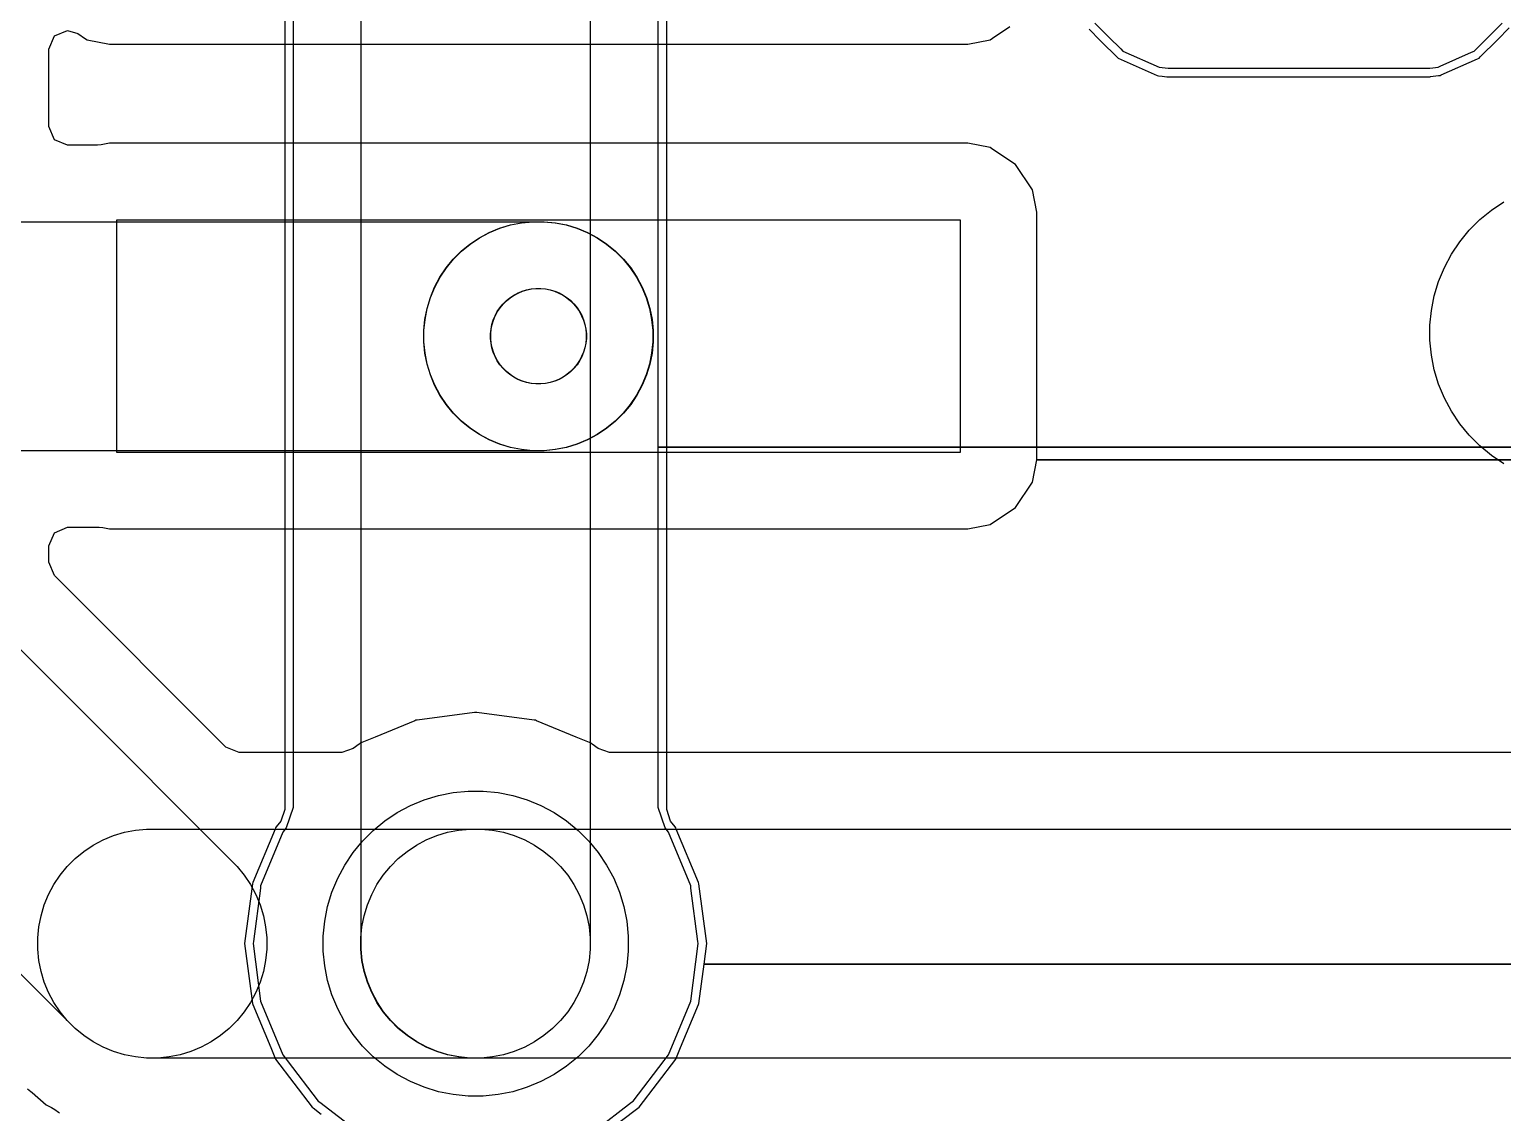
# Model space of a CAD drawing. Extents: x 124579 to 173950, y -108350 to -87650.
# Drawn here: x 134431 to 138291, y -104443 to -101605 of the extents above; entities that cross this region are included whole.
import ezdxf

# ---------------------------------------------------------------- set-up
doc = ezdxf.new("R2010")
doc.units = 0
doc.layers.add('L2D0_Cu1', color=1, linetype='CONTINUOUS')
doc.layers.add('L4D0_Cu2', color=2, linetype='CONTINUOUS')

msp = doc.modelspace()

# ---------------------------------------------------------------- linework, layer by layer
at = {"layer": 'L2D0_Cu1'}
for points in [[(139691.9, -102733.148), (137070.3, -102733.148), (137070.3, -102084.052), (137058.667, -102025.569), (137014.352, -101959.248), (136955.45, -101919.89), (136952.045, -101917.615), (136948.031, -101914.933), (136889.548, -101903.3), (134640.252, -101903.3), (134618.844, -101907.558), (134609.287, -101908.5), (134530.6, -101908.5), (134495.952, -101894.148), (134481.6, -101859.5), (134481.6, -101657.009), (134495.952, -101622.361), (134530.6, -101608.009), (134557.823, -101616.267), (134577.754, -101629.585), (134577.757, -101629.586), (134581.769, -101632.267), (134640.252, -101643.9), (136889.548, -101643.9), (136948.031, -101632.267), (136954.389, -101628.019), (136999.886, -101597.618)], [(138294.359, -102743.091), (138261.72, -102721.283), (138231.376, -102696.38), (138203.62, -102668.624), (138178.717, -102638.28), (138156.909, -102605.641), (138138.404, -102571.022), (138123.382, -102534.756), (138111.987, -102497.192), (138104.329, -102458.692), (138100.482, -102419.627), (138100.482, -102380.373), (138104.329, -102341.308), (138111.987, -102302.808), (138123.382, -102265.244), (138138.404, -102228.978), (138156.909, -102194.359), (138178.717, -102161.72), (138203.62, -102131.376), (138231.376, -102103.62), (138261.72, -102078.717), (138294.359, -102056.909)], [(134194.262, -102109), (135778.738, -102109), (135808.072, -102111.889), (135836.982, -102117.64), (135865.189, -102126.196), (135892.421, -102137.476), (135918.417, -102151.371), (135942.925, -102167.747), (135965.711, -102186.447), (135986.553, -102207.289), (136005.253, -102230.075), (136021.629, -102254.583), (136035.524, -102280.579), (136046.804, -102307.811), (136055.36, -102336.018), (136061.111, -102364.928), (136064, -102394.262), (136064, -102423.738), (136061.111, -102453.072), (136055.36, -102481.982), (136046.804, -102510.189), (136035.524, -102537.421), (136021.629, -102563.417), (136005.253, -102587.925), (135986.553, -102610.711), (135965.711, -102631.553), (135942.925, -102650.253), (135918.417, -102666.629), (135892.421, -102680.524), (135865.189, -102691.804), (135836.982, -102700.36), (135808.072, -102706.111), (135778.738, -102709), (134194.262, -102709)], [(148072.39, -103499.5), (135950.799, -103499.5), (135920.97, -103489.374), (135905.391, -103477.42), (135905.387, -103477.418), (135902.841, -103475.464), (135863.448, -103459.147), (135759.728, -103416.184), (135759.724, -103416.183), (135756.762, -103414.956), (135753.581, -103414.537), (135753.58, -103414.537), (135603.183, -103394.737), (135600, -103394.318), (135596.817, -103394.737), (135446.42, -103414.537), (135446.419, -103414.537), (135443.238, -103414.956), (135440.276, -103416.183), (135440.272, -103416.184), (135336.552, -103459.147), (135297.159, -103475.464), (135294.613, -103477.418), (135294.609, -103477.42), (135279.03, -103489.374), (135249.201, -103499.5), (134980.11, -103499.5), (134945.462, -103485.148), (134495.952, -103035.638), (134481.6, -103000.99), (134481.6, -102958.5), (134495.952, -102923.852), (134530.6, -102909.5), (134613.308, -102909.5), (134622.867, -102910.442), (134640.252, -102913.9), (136889.548, -102913.9), (136948.031, -102902.267), (137014.352, -102857.952), (137058.667, -102791.631), (137070.3, -102733.148), (139691.9, -102733.148)], [(134082.811, -102906.047), (134975.053, -103798.289), (134993.753, -103821.075), (135010.129, -103845.583), (135024.024, -103871.579), (135035.304, -103898.811), (135043.86, -103927.018), (135049.611, -103955.928), (135052.5, -103985.262), (135052.5, -104014.738), (135049.611, -104044.072), (135043.86, -104072.982), (135035.304, -104101.189), (135024.024, -104128.421), (135010.129, -104154.417), (134993.753, -104178.925), (134975.053, -104201.711), (134954.211, -104222.553), (134931.425, -104241.253), (134906.917, -104257.629), (134880.921, -104271.524), (134853.689, -104282.804), (134825.482, -104291.36), (134796.572, -104297.111), (134767.238, -104300), (134737.762, -104300), (134708.428, -104297.111), (134679.518, -104291.36), (134651.311, -104282.804), (134624.079, -104271.524), (134598.083, -104257.629), (134573.575, -104241.253), (134550.789, -104222.553), (133658.547, -103330.311)], [(148314.738, -104300), (135584.262, -104300), (135554.928, -104297.111), (135526.018, -104291.36), (135497.811, -104282.804), (135470.579, -104271.524), (135444.583, -104257.629), (135420.075, -104241.253), (135397.289, -104222.553), (135376.447, -104201.711), (135357.747, -104178.925), (135341.371, -104154.417), (135327.476, -104128.421), (135316.196, -104101.189), (135307.64, -104072.982), (135301.889, -104044.072), (135299, -104014.738), (135299, -103985.262), (135301.889, -103955.928), (135307.64, -103927.018), (135316.196, -103898.811), (135327.476, -103871.579), (135341.371, -103845.583), (135357.747, -103821.075), (135376.447, -103798.289), (135397.289, -103777.447), (135420.075, -103758.747), (135444.583, -103742.371), (135470.579, -103728.476), (135497.811, -103717.196), (135526.018, -103708.64), (135554.928, -103702.889), (135584.262, -103700), (148314.738, -103700)], [(134425.403, -104380.367), (134434.661, -104387.306), (134437.709, -104389.788), (134474.888, -104422.623), (134478.045, -104424.105), (134478.046, -104424.106), (134488.804, -104429.157), (134497.364, -104434.3), (134506.885, -104441.436), (134506.888, -104441.438), (134509.676, -104443.527)]]:
    msp.add_lwpolyline(points, dxfattribs=at)
for points in [[(134660, -102713.4), (134660, -102103.8), (136869.8, -102103.8), (136869.8, -102713.4)], [(135749.262, -102709), (135719.928, -102706.111), (135691.018, -102700.36), (135662.811, -102691.804), (135635.579, -102680.524), (135609.583, -102666.629), (135585.075, -102650.253), (135562.289, -102631.553), (135541.447, -102610.711), (135522.747, -102587.925), (135506.371, -102563.417), (135492.476, -102537.421), (135481.196, -102510.189), (135472.64, -102481.982), (135466.889, -102453.072), (135464, -102423.738), (135464, -102394.262), (135466.889, -102364.928), (135472.64, -102336.018), (135481.196, -102307.811), (135492.476, -102280.579), (135506.371, -102254.583), (135522.747, -102230.075), (135541.447, -102207.289), (135562.289, -102186.447), (135585.075, -102167.747), (135609.583, -102151.371), (135635.579, -102137.476), (135662.811, -102126.196), (135691.018, -102117.64), (135719.928, -102111.889), (135749.262, -102109), (135779.238, -102109), (135808.572, -102111.889), (135837.482, -102117.64), (135865.689, -102126.196), (135892.921, -102137.476), (135918.917, -102151.371), (135943.425, -102167.747), (135966.211, -102186.447), (135987.053, -102207.289), (136005.753, -102230.075), (136022.129, -102254.583), (136036.024, -102280.579), (136047.304, -102307.811), (136055.86, -102336.018), (136061.611, -102364.928), (136064.5, -102394.262), (136064.5, -102423.738), (136061.611, -102453.072), (136055.86, -102481.982), (136047.304, -102510.189), (136036.024, -102537.421), (136022.129, -102563.417), (136005.753, -102587.925), (135987.053, -102610.711), (135966.211, -102631.553), (135943.425, -102650.253), (135918.917, -102666.629), (135892.921, -102680.524), (135865.689, -102691.804), (135837.482, -102700.36), (135808.572, -102706.111), (135779.238, -102709)], [(135749.762, -102709), (135720.428, -102706.111), (135691.518, -102700.36), (135663.311, -102691.804), (135636.079, -102680.524), (135610.083, -102666.629), (135585.575, -102650.253), (135562.789, -102631.553), (135541.947, -102610.711), (135523.247, -102587.925), (135506.871, -102563.417), (135492.976, -102537.421), (135481.696, -102510.189), (135473.14, -102481.982), (135467.389, -102453.072), (135464.5, -102423.738), (135464.5, -102394.262), (135467.389, -102364.928), (135473.14, -102336.018), (135481.696, -102307.811), (135492.976, -102280.579), (135506.871, -102254.583), (135523.247, -102230.075), (135541.947, -102207.289), (135562.789, -102186.447), (135585.575, -102167.747), (135610.083, -102151.371), (135636.079, -102137.476), (135663.311, -102126.196), (135691.518, -102117.64), (135720.428, -102111.889), (135749.762, -102109), (135779.738, -102109), (135809.072, -102111.889), (135837.982, -102117.64), (135866.189, -102126.196), (135893.421, -102137.476), (135919.417, -102151.371), (135943.925, -102167.747), (135966.711, -102186.447), (135987.553, -102207.289), (136006.253, -102230.075), (136022.629, -102254.583), (136036.524, -102280.579), (136047.804, -102307.811), (136056.36, -102336.018), (136062.111, -102364.928), (136065, -102394.262), (136065, -102423.738), (136062.111, -102453.072), (136056.36, -102481.982), (136047.804, -102510.189), (136036.524, -102537.421), (136022.629, -102563.417), (136006.253, -102587.925), (135987.553, -102610.711), (135966.711, -102631.553), (135943.925, -102650.253), (135919.417, -102666.629), (135893.421, -102680.524), (135866.189, -102691.804), (135837.982, -102700.36), (135809.072, -102706.111), (135779.738, -102709)], [(135757.859, -102534), (135745.637, -102532.796), (135733.591, -102530.4), (135721.838, -102526.835), (135710.491, -102522.135), (135699.66, -102516.345), (135689.448, -102509.522), (135679.954, -102501.731), (135671.269, -102493.046), (135663.478, -102483.552), (135656.655, -102473.34), (135650.865, -102462.509), (135646.165, -102451.162), (135642.6, -102439.409), (135640.204, -102427.363), (135639, -102415.141), (135639, -102402.859), (135640.204, -102390.637), (135642.6, -102378.591), (135646.165, -102366.838), (135650.865, -102355.491), (135656.655, -102344.66), (135663.478, -102334.448), (135671.269, -102324.954), (135679.954, -102316.269), (135689.448, -102308.478), (135699.66, -102301.655), (135710.491, -102295.865), (135721.838, -102291.165), (135733.591, -102287.6), (135745.637, -102285.204), (135757.859, -102284), (135770.641, -102284), (135782.863, -102285.204), (135794.909, -102287.6), (135806.662, -102291.165), (135818.009, -102295.865), (135828.84, -102301.655), (135839.052, -102308.478), (135848.546, -102316.269), (135857.231, -102324.954), (135865.022, -102334.448), (135871.845, -102344.66), (135877.635, -102355.491), (135882.335, -102366.838), (135885.9, -102378.591), (135888.296, -102390.637), (135889.5, -102402.859), (135889.5, -102415.141), (135888.296, -102427.363), (135885.9, -102439.409), (135882.335, -102451.162), (135877.635, -102462.509), (135871.845, -102473.34), (135865.022, -102483.552), (135857.231, -102493.046), (135848.546, -102501.731), (135839.052, -102509.522), (135828.84, -102516.345), (135818.009, -102522.135), (135806.662, -102526.835), (135794.909, -102530.4), (135782.863, -102532.796), (135770.641, -102534)], [(135758.359, -102534), (135746.137, -102532.796), (135734.091, -102530.4), (135722.338, -102526.835), (135710.991, -102522.135), (135700.16, -102516.345), (135689.948, -102509.522), (135680.454, -102501.731), (135671.769, -102493.046), (135663.978, -102483.552), (135657.155, -102473.34), (135651.365, -102462.509), (135646.665, -102451.162), (135643.1, -102439.409), (135640.704, -102427.363), (135639.5, -102415.141), (135639.5, -102402.859), (135640.704, -102390.637), (135643.1, -102378.591), (135646.665, -102366.838), (135651.365, -102355.491), (135657.155, -102344.66), (135663.978, -102334.448), (135671.769, -102324.954), (135680.854, -102315.869), (135690.348, -102308.078), (135700.56, -102301.255), (135711.391, -102295.465), (135722.738, -102290.765), (135734.491, -102287.2), (135746.537, -102284.804), (135758.759, -102283.6), (135771.041, -102283.6), (135783.263, -102284.804), (135795.309, -102287.2), (135807.062, -102290.765), (135818.409, -102295.465), (135829.24, -102301.255), (135839.452, -102308.078), (135848.946, -102315.869), (135857.631, -102324.554), (135865.422, -102334.048), (135872.245, -102344.26), (135878.035, -102355.091), (135882.735, -102366.438), (135886.3, -102378.191), (135888.696, -102390.237), (135889.9, -102402.459), (135889.9, -102414.741), (135888.696, -102426.963), (135886.3, -102439.009), (135882.735, -102450.762), (135878.035, -102462.109), (135872.245, -102472.94), (135865.422, -102483.152), (135857.631, -102492.646), (135848.546, -102501.731), (135839.052, -102509.522), (135828.84, -102516.345), (135818.009, -102522.135), (135806.662, -102526.835), (135794.909, -102530.4), (135782.863, -102532.796), (135770.641, -102534)], [(135758.359, -102534), (135746.137, -102532.796), (135734.091, -102530.4), (135722.338, -102526.835), (135710.991, -102522.135), (135700.16, -102516.345), (135689.948, -102509.522), (135680.454, -102501.731), (135671.769, -102493.046), (135663.978, -102483.552), (135657.155, -102473.34), (135651.365, -102462.509), (135646.665, -102451.162), (135643.1, -102439.409), (135640.704, -102427.363), (135639.5, -102415.141), (135639.5, -102402.859), (135640.704, -102390.637), (135643.1, -102378.591), (135646.665, -102366.838), (135651.365, -102355.491), (135657.155, -102344.66), (135663.978, -102334.448), (135671.769, -102324.954), (135680.454, -102316.269), (135689.948, -102308.478), (135700.16, -102301.655), (135710.991, -102295.865), (135722.338, -102291.165), (135734.091, -102287.6), (135746.137, -102285.204), (135758.359, -102284), (135771.141, -102284), (135783.363, -102285.204), (135795.409, -102287.6), (135807.162, -102291.165), (135818.509, -102295.865), (135829.34, -102301.655), (135839.552, -102308.478), (135849.046, -102316.269), (135857.731, -102324.954), (135865.522, -102334.448), (135872.345, -102344.66), (135878.135, -102355.491), (135882.835, -102366.838), (135886.4, -102378.591), (135888.796, -102390.637), (135890, -102402.859), (135890, -102415.141), (135888.796, -102427.363), (135886.4, -102439.409), (135882.835, -102451.162), (135878.135, -102462.509), (135872.345, -102473.34), (135865.522, -102483.552), (135857.731, -102493.046), (135849.046, -102501.731), (135839.552, -102509.522), (135829.34, -102516.345), (135818.509, -102522.135), (135807.162, -102526.835), (135795.409, -102530.4), (135783.363, -102532.796), (135771.141, -102534)], [(135580.373, -104399.518), (135541.308, -104395.671), (135502.808, -104388.013), (135465.244, -104376.618), (135428.978, -104361.596), (135394.359, -104343.091), (135361.72, -104321.283), (135331.376, -104296.38), (135303.62, -104268.624), (135278.717, -104238.28), (135256.909, -104205.641), (135238.404, -104171.022), (135223.382, -104134.756), (135211.987, -104097.192), (135204.329, -104058.692), (135200.482, -104019.627), (135200.482, -103980.373), (135204.329, -103941.308), (135211.987, -103902.808), (135223.382, -103865.244), (135238.404, -103828.978), (135256.909, -103794.359), (135278.717, -103761.72), (135303.62, -103731.376), (135331.376, -103703.62), (135361.72, -103678.717), (135394.359, -103656.909), (135428.978, -103638.404), (135465.244, -103623.382), (135502.808, -103611.987), (135541.308, -103604.329), (135580.373, -103600.482), (135619.627, -103600.482), (135658.692, -103604.329), (135697.192, -103611.987), (135734.756, -103623.382), (135771.022, -103638.404), (135805.641, -103656.909), (135838.28, -103678.717), (135868.624, -103703.62), (135896.38, -103731.376), (135921.283, -103761.72), (135943.091, -103794.359), (135961.596, -103828.978), (135976.618, -103865.244), (135988.013, -103902.808), (135995.671, -103941.308), (135999.518, -103980.373), (135999.518, -104019.627), (135995.671, -104058.692), (135988.013, -104097.192), (135976.618, -104134.756), (135961.596, -104171.022), (135943.091, -104205.641), (135921.283, -104238.28), (135896.38, -104268.624), (135868.624, -104296.38), (135838.28, -104321.283), (135805.641, -104343.091), (135771.022, -104361.596), (135734.756, -104376.618), (135697.192, -104388.013), (135658.692, -104395.671), (135619.627, -104399.518)], [(134737.762, -104300), (134708.428, -104297.111), (134679.518, -104291.36), (134651.311, -104282.804), (134624.079, -104271.524), (134598.083, -104257.629), (134573.575, -104241.253), (134550.789, -104222.553), (134529.947, -104201.711), (134511.247, -104178.925), (134494.871, -104154.417), (134480.976, -104128.421), (134469.696, -104101.189), (134461.14, -104072.982), (134455.389, -104044.072), (134452.5, -104014.738), (134452.5, -103985.262), (134455.389, -103955.928), (134461.14, -103927.018), (134469.696, -103898.811), (134480.976, -103871.579), (134494.871, -103845.583), (134511.247, -103821.075), (134529.947, -103798.289), (134550.789, -103777.447), (134573.575, -103758.747), (134598.083, -103742.371), (134624.079, -103728.476), (134651.311, -103717.196), (134679.518, -103708.64), (134708.428, -103702.889), (134737.762, -103700), (135614.738, -103700), (135644.072, -103702.889), (135672.982, -103708.64), (135701.189, -103717.196), (135728.421, -103728.476), (135754.417, -103742.371), (135778.925, -103758.747), (135801.711, -103777.447), (135822.553, -103798.289), (135841.253, -103821.075), (135857.629, -103845.583), (135871.524, -103871.579), (135882.804, -103898.811), (135891.36, -103927.018), (135897.111, -103955.928), (135900, -103985.262), (135900, -104014.738), (135897.111, -104044.072), (135891.36, -104072.982), (135882.804, -104101.189), (135871.524, -104128.421), (135857.629, -104154.417), (135841.253, -104178.925), (135822.553, -104201.711), (135801.711, -104222.553), (135778.925, -104241.253), (135754.417, -104257.629), (135728.421, -104271.524), (135701.189, -104282.804), (135672.982, -104291.36), (135644.072, -104297.111), (135614.738, -104300)]]:
    msp.add_lwpolyline(points, close=True, dxfattribs=at)
at = {"layer": 'L4D0_Cu2'}
for points in [[(135900, -99485.262), (135900, -104014.738), (135897.111, -104044.072), (135891.36, -104072.982), (135882.804, -104101.189), (135871.524, -104128.421), (135857.629, -104154.417), (135841.253, -104178.925), (135822.553, -104201.711), (135801.711, -104222.553), (135778.925, -104241.253), (135754.417, -104257.629), (135728.421, -104271.524), (135701.189, -104282.804), (135672.982, -104291.36), (135644.072, -104297.111), (135614.738, -104300), (135585.262, -104300), (135555.928, -104297.111), (135527.018, -104291.36), (135498.811, -104282.804), (135471.579, -104271.524), (135445.583, -104257.629), (135421.075, -104241.253), (135398.289, -104222.553), (135377.447, -104201.711), (135358.747, -104178.925), (135342.371, -104154.417), (135328.476, -104128.421), (135317.196, -104101.189), (135308.64, -104072.982), (135302.889, -104044.072), (135300, -104014.738), (135300, -99485.262)], [(135099.5, -99558.194), (135099.5, -103649.201), (135089.374, -103679.03), (135077.42, -103694.609), (135077.418, -103694.613), (135075.464, -103697.159), (135074.236, -103700.124), (135016.184, -103840.272), (135016.183, -103840.276), (135014.956, -103843.238), (134994.318, -104000), (135014.956, -104156.762), (135016.183, -104159.724), (135016.184, -104159.728), (135062.876, -104272.451), (135075.464, -104302.841), (135171.718, -104428.282), (135174.267, -104430.238), (135195.498, -104446.529)], [(135121.7, -99559.798), (135121.7, -103644.008), (135103.826, -103696.665), (135094.856, -103708.355), (135036.585, -103849.033), (135035.845, -103854.652), (135035.845, -103854.653), (135017.45, -103994.379), (135016.71, -104000), (135036.585, -104150.967), (135094.856, -104291.645), (135098.307, -104296.143), (135098.308, -104296.144), (135106.082, -104306.275), (135187.552, -104412.448), (135192.052, -104415.901), (135289.077, -104490.351)], [(145616.71, -102700), (136078.3, -102700), (136078.3, -99878.6)], [(145594.318, -102700), (136100.5, -102700), (136100.5, -99878.6)], [(137222.773, -101588.962), (137259.064, -101625.19), (137290.201, -101656.272), (137296.146, -101662.207), (137390.968, -101704.127), (137414.751, -101706.9), (137752.058, -101706.9), (138097.448, -101706.899), (138099.983, -101706.597), (138099.991, -101706.597), (138107.87, -101705.659), (138121.713, -101704.013), (138127.644, -101701.379), (138127.646, -101701.378), (138209.16, -101665.171), (138209.162, -101665.169), (138216.462, -101661.927), (138289.707, -101588.554)], [(137207.363, -101604.95), (137236.745, -101634.28), (137283.387, -101680.841), (137385.773, -101726.106), (137389.429, -101726.532), (137389.432, -101726.533), (137398.824, -101727.628), (137411.454, -101729.1), (138100.746, -101729.1), (138102.171, -101728.93), (138102.178, -101728.93), (138123.3, -101726.416), (138123.301, -101726.416), (138126.946, -101725.982), (138130.301, -101724.492), (138130.304, -101724.491), (138225.118, -101682.376), (138225.119, -101682.375), (138229.253, -101680.539), (138232.448, -101677.338), (138232.45, -101677.337), (138277.272, -101632.436), (138308.341, -101601.313)], [(138294.359, -102743.091), (138261.72, -102721.283), (138231.376, -102696.38), (138203.62, -102668.624), (138178.717, -102638.28), (138156.909, -102605.641), (138138.404, -102571.022), (138123.382, -102534.756), (138111.987, -102497.192), (138104.329, -102458.692), (138100.482, -102419.627), (138100.482, -102380.373), (138104.329, -102341.308), (138111.987, -102302.808), (138123.382, -102265.244), (138138.404, -102228.978), (138156.909, -102194.359), (138178.717, -102161.72), (138203.62, -102131.376), (138231.376, -102103.62), (138261.72, -102078.717), (138294.359, -102056.909)], [(135910.924, -104490.351), (136007.948, -104415.901), (136012.448, -104412.448), (136093.918, -104306.275), (136101.692, -104296.144), (136101.693, -104296.143), (136105.144, -104291.645), (136163.415, -104150.967), (136183.29, -104000), (136182.55, -103994.379), (136164.155, -103854.653), (136164.155, -103854.652), (136163.415, -103849.033), (136105.144, -103708.355), (136096.174, -103696.665), (136078.3, -103644.008), (136078.3, -102700), (145616.71, -102700)], [(160499.5, -104053.834), (136198.595, -104053.834), (136205.682, -104000), (136185.044, -103843.238), (136183.817, -103840.276), (136183.816, -103840.272), (136125.764, -103700.124), (136124.536, -103697.159), (136122.582, -103694.613), (136122.58, -103694.609), (136110.626, -103679.03), (136100.5, -103649.201), (136100.5, -102700), (145594.318, -102700)], [(135978.853, -104466.21), (136028.282, -104428.282), (136124.536, -104302.841), (136137.124, -104272.451), (136183.816, -104159.728), (136183.817, -104159.724), (136185.044, -104156.762), (136198.595, -104053.834), (160499.5, -104053.834)]]:
    msp.add_lwpolyline(points, dxfattribs=at)
msp.add_lwpolyline([(135580.373, -104399.518), (135541.308, -104395.671), (135502.808, -104388.013), (135465.244, -104376.618), (135428.978, -104361.596), (135394.359, -104343.091), (135361.72, -104321.283), (135331.376, -104296.38), (135303.62, -104268.624), (135278.717, -104238.28), (135256.909, -104205.641), (135238.404, -104171.022), (135223.382, -104134.756), (135211.987, -104097.192), (135204.329, -104058.692), (135200.482, -104019.627), (135200.482, -103980.373), (135204.329, -103941.308), (135211.987, -103902.808), (135223.382, -103865.244), (135238.404, -103828.978), (135256.909, -103794.359), (135278.717, -103761.72), (135303.62, -103731.376), (135331.376, -103703.62), (135361.72, -103678.717), (135394.359, -103656.909), (135428.978, -103638.404), (135465.244, -103623.382), (135502.808, -103611.987), (135541.308, -103604.329), (135580.373, -103600.482), (135619.627, -103600.482), (135658.692, -103604.329), (135697.192, -103611.987), (135734.756, -103623.382), (135771.022, -103638.404), (135805.641, -103656.909), (135838.28, -103678.717), (135868.624, -103703.62), (135896.38, -103731.376), (135921.283, -103761.72), (135943.091, -103794.359), (135961.596, -103828.978), (135976.618, -103865.244), (135988.013, -103902.808), (135995.671, -103941.308), (135999.518, -103980.373), (135999.518, -104019.627), (135995.671, -104058.692), (135988.013, -104097.192), (135976.618, -104134.756), (135961.596, -104171.022), (135943.091, -104205.641), (135921.283, -104238.28), (135896.38, -104268.624), (135868.624, -104296.38), (135838.28, -104321.283), (135805.641, -104343.091), (135771.022, -104361.596), (135734.756, -104376.618), (135697.192, -104388.013), (135658.692, -104395.671), (135619.627, -104399.518)], close=True, dxfattribs=at)

doc.saveas('drawing.dxf')
